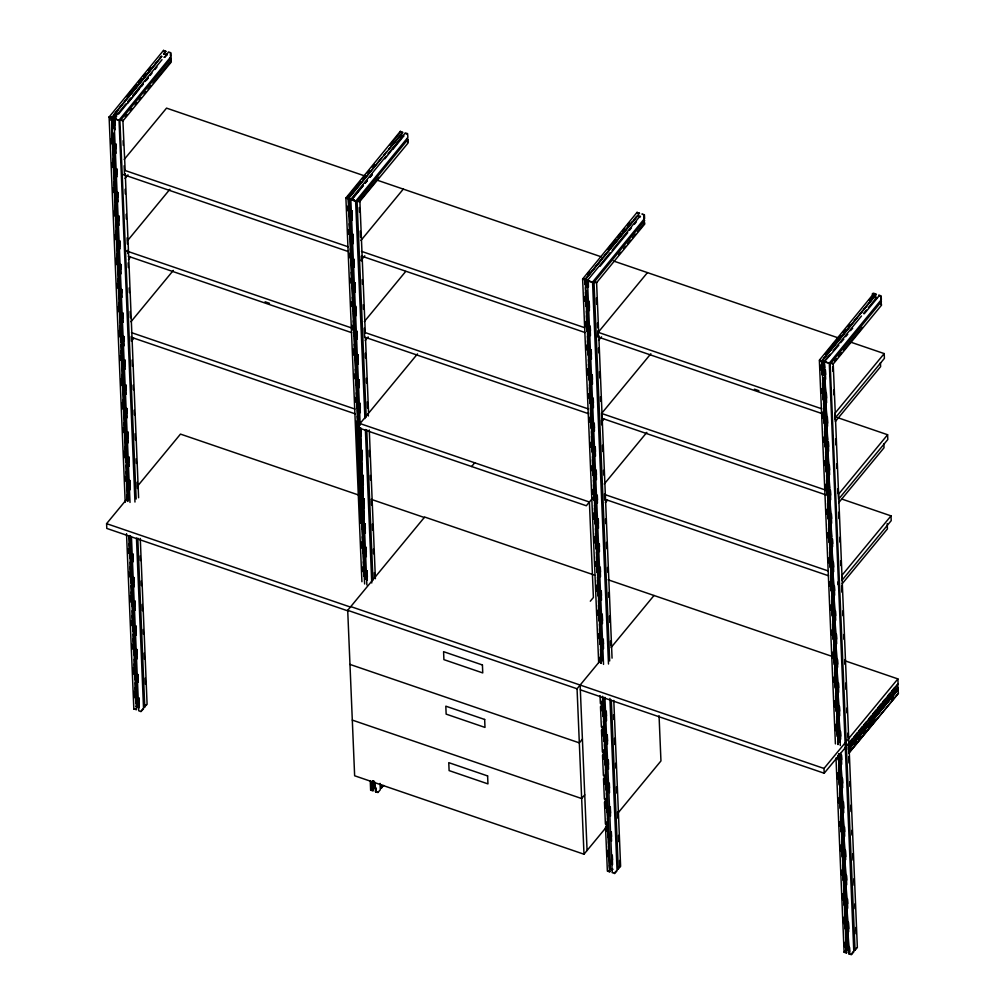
<?xml version="1.0" encoding="UTF-8"?>
<svg xmlns="http://www.w3.org/2000/svg" width="1005" height="1005" viewBox="0 0 1005 1005"><rect width="100%" height="100%" fill="white"/><g stroke="black" fill="none" stroke-linecap="round" stroke-linejoin="round"><path stroke-width="1.5" d="M163.526 50.464L166.064 51.318L163.74 53.931M153.011 83.051L170.875 61.267L170.435 58.202M400.317 131.416L402.842 132.346L348.17 198.714M400.719 132.183L402.377 132.509M637.044 212.432L639.582 213.286L637.446 213.198M642.321 214.53L642.032 213.902L644.406 214.769L644.607 218.437L592.623 282.003L589.935 281.501L596.543 282.744L644.795 224.002L643.991 219.781M849.15 752.996L848.672 748.989L897.917 689.292L898.407 693.287L848.798 753.147L898.395 693.324M829.238 362.981L833.308 363.911L881.536 305.156L880.807 300.96M129.218 535.891L136.454 709.731L133.891 708.94M140.273 538.441L147.094 704.367L143.941 707.294M372.868 781.224L372.842 790.91L370.631 790.068L370.242 780.634M602.673 696.289L609.583 871.925L607.359 871.046L605.525 827.19M617.648 868.923L619.834 866.737L619.582 860.431M617.686 869.225L620.613 866.323L613.791 700.41M838.497 755.534L846.323 953.079L844.1 952.212L835.997 757.996M854.501 950.529L857.353 947.489L833.208 363.571M877.252 297.957L876.611 297.091M136.466 538.052L143.552 708.739L140.926 711.615L138.715 710.749L131.454 536.896M380.078 783.423L380.33 789.691L377.93 792.53L375.506 791.701L378.119 791.802M376.084 788.498L375.041 788.799M609.922 698.45L617.07 870.707L614.658 873.546L612.535 872.441M848.522 950.981L840.356 754.139M879.124 295.797L878.847 295.043L881.146 295.935L881.36 299.603L829.288 363.119L853.81 951.861L851.411 954.7L848.999 953.946L849.715 953.569M134.972 502.035L119.03 119.884L123.05 120.788L171.277 62.034L170.825 57.938M874.551 294.163C881.234 296.06 867.29 289.39 874.425 297.48M370.631 789.993L372.93 787.154M844.112 952.175L846.75 949.26M848.421 950.818L849.388 950.416M359.664 201.653L408.068 142.986L407.615 138.878M880.92 299.239L880.87 296.613M383.822 785.458L380.732 788.247M616.454 870.87L614.382 872.956M163.576 50.325L109.105 117.045L125.21 502.337M114.331 114.155L151.742 68.327M154.695 64.722L156.667 62.31M158.639 59.898L161.591 56.28M163.551 53.868L165.586 51.556L164.28 51.029M114.507 114.206L161.767 56.33L159.757 58.755M115.11 129.821L114.645 118.866L116.618 116.467M118.59 114.055L143.2 83.905M145.172 81.493L148.124 77.875M150.097 75.475L152.057 73.064M155.009 69.446L156.981 67.034M164.858 57.386L168.513 51.933L170.863 52.763L171.089 56.468L119.105 120.047L116.555 119.557L119.105 119.947M127.622 103.264L139.444 88.792M141.416 86.38L143.376 83.968M146.328 80.35L148.3 77.938M400.354 131.278L345.896 197.998L361.926 581.719M351.436 199.832L363.257 185.36M365.217 182.948L367.189 180.536M370.142 176.918L372.114 174.506M384.915 158.828L405.241 132.924L407.578 133.627L407.879 137.421L355.896 200.987L350.846 199.656M351.612 199.882L363.433 185.423M365.393 183.011L367.365 180.599M370.317 176.981L372.29 174.569M392.968 149.243L403.796 135.989M598.666 662.735L582.624 279.001L637.095 212.294M585.098 284.415L584.897 279.717L586.87 277.317M588.842 274.918L591.794 271.3M593.754 268.888L632.158 221.866M634.13 219.454L636.09 217.042M639.23 213.487L585.073 279.792L585.274 284.465M599.985 266.375L627.723 232.67M629.519 230.208L631.492 227.796M634.444 224.178L636.416 221.766M873.835 293.46L819.364 360.179L835.406 743.901M852.165 323.522L821.638 360.895L822.228 374.966M854.137 321.11L875.795 294.578M875.971 294.641L822.002 361.046L819.527 360.242L821.462 360.908M829.376 363.169L824.263 361.85L838.874 345.18M840.67 342.718L843.798 339.162M845.594 336.688L847.73 334.338M850.506 330.658L852.655 328.308M864.287 313.774L879.237 295.746L880.481 296.173M126.63 96.807L136.466 84.772M138.426 82.372L141.378 78.754M143.338 76.355L145.298 73.943M148.25 70.337L150.21 67.925M117.572 110.336L111.693 117.535L109.156 117.083L111.743 117.912L127.773 501.445M119.545 107.937L121.505 105.538M124.444 101.932L126.404 99.533M128.364 97.133L157.798 61.154M114.08 116.58L117.057 112.937M125.801 103.955L113.967 118.364M127.761 101.568L130.7 97.975M132.647 95.576L162.006 59.684M163.966 57.298L166.616 55.137M170.687 58.001L169.958 57.637M120.5 120.299L171.177 58.391M346.788 198.186L360.481 181.365M362.441 178.965L365.393 175.347M367.353 172.948L369.312 170.536M372.265 166.93L374.224 164.519M389.953 145.273L400.756 132.032M381.825 157.697L348.484 198.475L351.536 199.493L349.074 198.513M383.784 155.298L386.737 151.705M388.696 149.305L400.807 135.374M351.825 198.073L386.071 156.19M388.031 153.803L402.704 135.851L403.52 136.165M364.928 418.557L355.594 200.761L357.277 201.251L407.955 139.343M587.385 274.415L589.345 272.003M608.012 249.152L615.877 239.517M617.836 237.117L620.789 233.499M622.748 231.1L624.721 228.688M627.66 225.082L629.633 222.67M600.902 260.308L585.212 279.503L582.661 279.013L585.274 279.867L601.292 663.413M603.854 256.702L605.814 254.315M607.774 251.916L610.713 248.31M612.673 245.911L637.421 216.188M587.586 280.282L610.085 252.757M612.045 250.371L639.444 216.866M594.018 282.267L644.695 220.359M825.105 354.376L840.833 335.117M842.793 332.718L845.745 329.1M847.705 326.7L849.677 324.288M869.325 300.231L874.237 294.214M823.924 358.257L825.884 355.858M827.844 353.459L857.265 317.48M860.205 313.887L862.164 311.487M864.137 309.088L867.076 305.482M869.036 303.083L873.935 297.091M823.962 361.436L830.193 354.263M833.132 350.67L861.511 315.985M863.458 313.585L866.398 309.992M868.358 307.605L876.184 298.033M881.435 301.525L830.758 363.433L830.105 363.207M897.867 688.061L897.653 683.89M897.201 689.166L897.854 689.267L848.471 749.039M125.236 116.944L127.22 114.52M130.198 110.889L132.183 108.477M135.16 104.847L137.145 102.422M139.13 99.998L141.115 97.573M144.092 93.942L146.077 91.53M148.049 89.106L151.026 85.475M359.036 201.528L378.885 177.32M618.603 254.705L620.588 252.28M623.565 248.65L625.55 246.238M627.535 243.813L630.512 240.182M632.484 237.758L635.462 234.127M637.446 231.715L644.393 223.236M834.502 361.285L836.487 358.86M838.472 356.448L841.449 352.818M843.434 350.393L862.29 327.391M124.18 159.468L166.541 108.125L364.815 175.95M125.047 178.438L127.999 174.857M127.585 240.61L169.933 189.254M128.452 259.566L130.411 257.18M130.977 321.738L173.337 270.395M131.843 340.708L133.816 338.321M347.692 610.826L106.794 528.429L106.593 523.655L126.555 499.447M137.547 486.131L180.473 434.097L359.3 495.264M360.933 240.459L403.294 189.103M360.845 260.584L364.79 255.81M364.338 321.587L405.706 271.438M365.23 340.519L368.182 336.939M360.23 428.256L364.036 519.02L360.958 522.751L356.951 427.301L417.49 353.911M142.936 708.902L141.228 710.937M608.038 825.08L583.993 854.225L354.639 775.772L347.705 610.324L424.663 517.035L594.822 575.237M471.634 466.521L474.712 462.79M823.321 414.035L598.402 337.102L598.201 332.328L647.446 272.619M598.565 340.406L601.518 336.826M825.243 494.661L601.794 418.231L601.593 413.457L650.851 353.76M601.97 421.535L603.942 419.148M594.344 496.018L586.317 505.754L356.951 427.301M604.256 484.008L646.856 432.364M605.362 502.676L607.334 500.289M590.312 601.204L593.39 597.473L589.395 502.023L360.029 423.57M583.993 854.225L577.058 688.777L602.108 658.413M611.09 647.522L654.016 595.488M884.212 353.597L834.954 413.306L835.155 418.08L884.4 358.37L884.212 353.597L850.167 341.964M835.306 421.56L880.619 366.637L880.455 362.654M582.41 739.14L579.332 742.871L349.966 664.418M584.734 794.817L581.656 798.548L352.303 720.095M887.603 434.738L838.358 494.447L838.559 499.221L887.804 439.512L887.603 434.738L837.291 417.527M838.71 502.701L884.023 447.765L883.86 443.795M618.025 812.982L660.951 760.936L659.054 715.673M891.008 515.879L841.75 575.576L841.951 580.35L891.209 520.653L891.008 515.879L842.177 499.171M842.115 583.842L887.428 528.906L887.201 523.605M580.337 689.819L824.201 773.234L824 768.461L897.88 678.903L844.677 660.7M848.396 743.6L852.341 738.826M854.313 736.426L857.265 732.846M859.237 730.459L862.19 726.879M864.162 724.492L866.134 722.105M869.086 718.525L871.059 716.125M873.031 713.738L875.983 710.158M877.955 707.771L880.908 704.191M882.88 701.804L884.84 699.417M887.804 695.837L889.777 693.437M891.737 691.051L894.701 687.47M824.201 773.234L898.081 683.676L897.88 678.903M848.723 747.645L848.785 744.039L898.03 684.33M862.466 729.542L860.494 731.929L862.529 729.567M867.39 723.575L864.438 727.155L867.591 723.525M869.363 721.188L871.335 718.801M869.426 721.201L872.516 717.557M874.425 715.145L881.385 706.804M848.547 747.029L867.88 723.625M869.652 721.288L897.792 687.332M848.27 747.657L897.653 687.872M898.181 687.822L848.622 747.77L897.804 688.048M848.936 747.67L897.339 689.091M848.245 748.964L897.628 689.191M848.785 749.202L898.043 689.493M849.011 749.454L898.256 689.744M849.388 751.187L851.361 748.8M854.313 745.22L857.265 741.64M891.749 699.844L893.709 697.457M854.665 745.032L856.637 742.632M858.609 740.245L861.561 736.665M863.534 734.278L866.486 730.698M868.458 728.311L875.355 719.944M851.599 953.971L853.031 951.66M856.524 948.004L854.451 950.089M405.706 133.64L407.264 134.18M136.278 706.628L139.205 707.319M373.069 787.581L375.908 788.234L376.134 791.438M609.796 868.596L612.648 869.25M139.205 707.646L138.263 707.847M407.578 142.283L407.565 139.469M136.152 706.201L136.994 706.138M137.057 706.163L137.635 706.477L130.55 535.853M373.772 787.091L373.295 780.872M610.349 868.169L603.49 697.621M136.077 709.367L134.833 708.94M372.968 790.269L372.466 780.923M609.985 871.624L608.226 870.845M845.105 952.074L846.449 952.451M166.34 53.956L167.006 54.76M880.92 304.477L880.694 301.324M609.671 868.169L603.214 697.52M144.356 706.967L146.253 704.593M612.573 869.689L611.781 869.815M170.448 56.18L170.398 53.152M111.756 117.899L111.706 125.575M114.796 118.515L114.658 118.577M115.5 118.766L113.691 118.301M130.009 502.437L113.98 118.703L116.04 119.407M364.627 583.968L348.547 198.852L345.971 198.035L347.893 198.689M354.187 200.02L353.031 199.869M603.528 664.406L587.498 280.671L588.289 280.872L588.428 287.091M840.281 745.559L824.251 361.838L825.03 362.026M110.01 117.296L110.073 120.374M123.062 120.525L119.055 119.708M365.292 332.957L359.891 201.477L355.268 200.698M582.661 279.026L585.224 279.377M592.573 281.676L596.593 282.468L598.679 332.58M115.964 118.64L115.073 118.515L116.052 118.904M352.755 199.593L351.913 199.467L352.554 199.769M353.333 200.51L355.896 200.887L355.268 200.786M829.376 363.069L824.314 361.838M833.296 363.647L828.748 362.629M587.523 280.684L589.985 281.501L588.063 280.81M111.806 117.497L114.683 118.439M359.803 201.729L357.277 201.251M351.838 199.58L352.73 199.756M353.031 199.982L354.225 200.209M111.794 117.598L115.964 119.042M357.064 201.151L366.222 417.15M639.858 215.924L640.474 216.578M353.283 200.422L350.82 199.694M585.639 279.654C594.169 282.518 581.305 278.058 586.367 279.855M849.501 953.594L849.338 947.351M112.409 117.66L113.728 118.05M114.394 118.113L115.889 118.603M114.645 118.866L115.085 125.185M585.576 279.478L587.536 280.119M822.618 360.77L825.997 362.127L822.191 360.644L824.226 361.499M348.748 198.588L350.041 239.454M112.397 117.748L113.138 117.987M114.08 118.175L114.834 118.414M350.217 199.028L349.187 198.689L350.808 199.103L360.192 425.19M821.952 360.657L838.044 744.579M643.866 218.135L643.74 215.007M380.87 787.882L382.88 785.445M353.119 199.832L354.313 200.309L353.094 200.02M821.575 360.933L822.417 375.028M824.188 361.385L839.74 742.331M119.859 119.922L136.178 499.008M830.117 363.044L855.054 950.366M166.692 54.923L164.041 53.755M403.482 135.876L400.819 134.657M640.21 216.892L637.547 215.673M876.963 298.058L874.3 296.839M113.867 118.05L116.14 118.829M376.661 179.996L601.58 256.928M613.414 260.973L838.333 337.919M111.103 117.736L109.143 117.057L112.284 117.56L112.673 125.424M584.621 279.704L582.712 279.051M124.683 170.36L348.119 246.79M361.436 251.338L584.885 327.768M598.201 332.328L821.638 408.759M754.428 389.186L758.876 390.706M123.401 174.631L348.32 251.564M361.637 256.112L585.086 332.542M126.605 250.986L351.524 327.919M364.84 332.479L588.277 408.909M601.593 413.457L825.042 489.887M265.081 301.776L269.516 303.296M128.288 256.275L351.725 332.693M365.041 337.253L588.478 413.683M131.479 332.63L354.928 409.06M604.997 494.598L828.434 571.028M131.68 337.404L355.129 413.834M605.198 499.372L828.635 575.802M608.138 579.797L832.844 656.654M371.121 499.309L424.336 517.5M350.783 606.593L824 768.461M106.593 523.655L350.456 607.07M347.705 610.324L577.058 688.777M612.02 868.797L612.711 869.024M122.899 120.424L125.16 170.611M592.548 281.852L608.49 664.004M875.732 298.045L875.066 297.694M407.414 138.929L406.749 138.59M846.738 952.79L845.733 933.771M373.257 790.608L372.679 780.898M837.894 581.983L838.007 584.634M580.136 685.046L587.071 850.494M368.245 413.62L368.345 416.007M832.668 366.586L832.856 371.285M833.635 390.091L833.823 394.789M834.728 416.723L834.853 419.864M835.632 438.657L835.884 444.926M836.663 463.732L836.851 468.431M837.693 488.794L837.881 493.493M838.66 512.299L838.924 518.567M839.69 537.374L839.891 542.072M840.657 560.865L840.846 565.564M841.688 585.94L841.951 592.209M842.718 611.002L842.919 615.701M843.685 634.507L843.886 639.205M844.715 659.569L844.916 664.28M845.682 683.073L845.946 689.342M846.713 708.148L846.913 712.847M847.743 733.21L847.944 737.909M848.71 756.715L848.974 762.983M849.74 781.777L849.941 786.488M850.707 805.281L850.971 811.55M851.75 830.356L851.938 835.055M852.705 853.848L852.969 860.117M853.748 878.923L853.999 885.191M854.778 903.985L854.966 908.696M855.745 927.489L855.996 933.758M825.419 369.878L825.608 374.576M826.399 393.357L826.587 398.055M827.379 416.836L827.63 423.092M828.422 441.873L828.61 446.572M829.401 465.353L829.59 470.051M830.444 490.39L830.645 495.088M831.424 513.869L831.625 518.567M832.467 538.919L832.668 543.605M833.447 562.385L833.648 567.084M834.426 585.865L834.627 590.563M835.469 610.914L835.67 615.6M836.449 634.394L836.65 639.08M837.504 659.431L837.693 664.129M838.484 682.91L838.673 687.608M839.464 706.389L839.652 711.075M840.507 731.426L840.708 736.125M841.487 754.906L841.688 759.604M842.466 778.385L842.667 783.071M843.446 801.852L843.71 808.12M844.489 826.901L844.69 831.6M845.469 850.381L845.733 856.637M846.512 875.418L846.713 880.116M847.491 898.897L847.692 903.596M848.471 922.376L848.735 928.633M849.527 947.413L849.715 952.112M825.231 369.815L825.633 379.212M826.223 393.294L826.613 402.691M827.266 418.344L827.592 426.17M828.246 441.811L828.635 451.207M829.226 465.29L829.615 474.687M830.268 490.34L830.658 499.724M831.248 513.806L831.638 523.203M832.291 538.856L832.617 546.682M833.271 562.335L833.66 571.719M834.251 585.802L834.64 595.199M835.293 610.852L835.695 620.236M836.273 634.331L836.675 643.715M837.328 659.368L837.655 667.194M838.308 682.847L838.698 692.231M839.288 706.327L839.678 715.711M840.331 731.364L840.657 739.19M841.311 754.843L841.7 764.227M842.291 778.322L842.68 787.706M843.27 801.802L843.723 812.756M844.313 826.839L844.702 836.235M845.293 850.318L845.682 859.702M846.336 875.355L846.725 884.752M847.316 898.834L847.705 908.231M848.295 922.314L848.685 931.698M824.339 361.323L824.603 367.591M824.992 376.976L825.633 392.628M826.022 402.025L826.613 416.12M827.002 425.504L827.592 439.6M827.982 448.996L828.623 464.649M829.012 474.046L829.602 488.129M829.992 497.525L830.645 513.178M831.034 522.575L831.612 536.657M832.065 547.625L832.655 561.707M833.045 571.104L833.622 585.186M834.087 596.153L834.665 610.236M835.055 619.633L835.645 633.728M836.034 643.112L836.675 658.765M837.065 668.162L837.655 682.257M838.044 691.641L838.698 707.306M839.087 716.691L839.665 730.786M841.034 763.662L841.688 779.315M842.077 788.711L842.718 804.364M843.044 812.191L843.698 827.844M844.087 837.24L844.665 851.323M845.054 860.72L845.708 876.373M846.034 884.199L846.687 899.852M847.077 909.249L847.717 924.902M848.044 932.728L848.697 948.393M840.607 753.398L848.974 953.871M824.087 368.948L824.213 372.076M824.477 378.345L839.552 741.514M840.067 754.039L848.182 949.712L839.778 753.938M823.472 361.021L823.61 364.149M823.798 368.848L823.937 371.976M824.188 378.244L839.263 741.414M823.685 368.571L823.824 371.712M831.009 545.489L831.135 548.617M823.183 360.921L823.648 371.888M823.899 378.144L838.974 741.313M839.489 753.838L847.604 949.511M822.894 360.82L823.484 374.915M823.61 378.043L838.685 741.213M839.2 753.737L847.316 949.411M822.68 362.29L823.196 374.815M823.321 377.943L838.396 741.112M838.911 753.637L847.027 949.31M822.605 379.714L823.459 400.065M823.585 403.193L824.439 423.545M824.628 428.243L825.419 447.024M825.608 451.71L826.462 472.061M826.587 475.189L827.442 495.54M827.643 500.239L828.422 519.02M828.623 523.718L829.401 542.499M829.602 547.185L830.444 567.536M830.645 572.234L831.424 591.015M831.625 595.714L832.467 616.052M832.668 620.751L833.447 639.532M833.648 644.23L834.502 664.569M834.627 667.709L835.482 688.048M835.67 692.747L836.462 711.527M836.65 716.226L837.504 736.565M837.693 741.263L837.831 744.391M838.283 755.345L838.484 760.044M838.673 764.742L839.527 785.093M839.652 788.222L840.507 808.56M840.708 813.259L841.487 832.04M841.688 836.738L842.529 857.089M842.667 860.217L843.509 880.568M843.71 885.254L844.552 905.606M844.69 908.734L845.532 929.085M822.555 382.792L823.283 400.003M823.61 407.829L824.263 423.482M824.59 431.308L825.243 446.961M825.633 456.345L826.286 471.998M826.613 479.825L827.266 495.478M827.592 503.304L828.246 518.957M828.635 528.341L829.226 542.436M829.615 551.82L830.268 567.473M830.658 576.87L831.248 590.953M831.638 600.337L832.291 615.99M832.617 623.816L833.271 639.469M833.673 648.866L834.326 664.519M834.653 672.345L835.306 687.985M835.632 695.812L836.286 711.465M836.675 720.861L837.328 736.514M838.107 755.295L838.308 759.981M838.698 769.378L839.351 785.031M839.678 792.857L840.331 808.51M840.657 816.336L841.311 831.977M841.7 841.373L842.353 857.026M842.68 864.853L843.333 880.506M843.723 889.89L844.376 905.543M844.702 913.369L845.356 929.022M845.682 936.848L846.336 952.501M820.394 365.066L820.595 369.777M821.387 388.596L821.575 393.307M822.366 412.138L822.63 418.407M823.409 437.238L823.61 441.949M824.389 460.767L824.59 465.478M825.369 484.31L825.633 490.578M826.424 509.409L826.613 514.12M827.404 532.939L827.605 537.65M828.447 558.039L828.648 562.75M829.439 581.581L829.628 586.279M830.419 605.111L830.607 609.821M831.462 630.21L831.663 634.921M832.379 652.182L832.643 658.451M833.421 677.282L833.622 681.993M834.414 700.812L834.665 707.093M835.394 724.354L835.658 730.622M837.416 772.983L837.68 779.264M838.472 798.083L838.66 802.794M839.451 821.625L839.652 826.324M840.431 845.155L840.695 851.436M841.474 870.255L841.675 874.966M842.466 893.784L842.718 900.065M843.446 917.326L843.71 923.595M844.489 942.426L844.69 947.137M598.804 335.708L612.058 658.149M596.442 297.957L596.694 304.226M597.473 323.032L597.661 327.731M597.787 330.859L598.05 337.127M598.503 348.094L598.691 352.805M599.47 371.599L599.721 377.867M600.5 396.673L600.689 401.372M601.467 420.165L601.656 424.876M602.498 445.24L602.749 451.509M603.528 470.302L603.716 475.001M604.495 493.807L604.759 500.075M605.525 518.882L605.714 523.58M606.492 542.373L606.756 548.642M607.523 567.448L607.724 572.147M608.553 592.51L608.754 597.209M609.52 616.015L609.784 622.283M610.55 641.09L610.751 645.788M613.578 714.718L613.779 719.417M614.545 738.223L614.809 744.491M615.575 763.285L615.776 767.996M616.542 786.789L616.806 793.058M617.573 811.864L617.836 818.133M618.54 835.356L618.804 841.625M594.018 282.116L609.696 660.976M611.316 700.121L618.301 869.199M589.194 301.236L589.458 307.505M590.236 326.286L590.438 330.972M591.216 349.753L591.417 354.451M592.259 374.802L592.46 379.501M593.239 398.282L593.44 402.967M594.294 423.319L594.483 428.017M595.274 446.798L595.463 451.496M596.254 470.277L596.442 474.963M597.297 495.314L597.485 500.013M598.277 518.794L598.465 523.492M599.319 543.831L599.445 546.971M600.299 567.31L600.5 572.008M601.279 590.789L601.48 595.488M602.259 614.269L602.523 620.525M603.302 639.306L603.503 644.004M606.304 711.301L606.505 716M607.284 734.781L607.548 741.037M608.339 759.818L608.528 764.516M609.319 783.297L609.507 787.995M610.299 806.776L610.55 813.032M611.341 831.813L611.53 836.512M612.321 855.293L612.51 859.991M589.081 302.744L589.407 310.57M590.061 326.223L590.45 335.607M591.041 349.702L591.43 359.087M592.083 374.739L592.473 384.136M593.063 398.219L593.452 407.603M594.106 423.256L594.432 431.082M595.086 446.735L595.488 456.132M596.066 470.214L596.468 479.599M597.121 495.251L597.447 503.078M598.101 518.731L598.49 528.128M599.143 543.768L599.47 551.594M600.123 567.247L600.513 576.644M601.103 590.726L601.493 600.123M602.083 614.206L602.472 623.59M603.126 639.243L603.515 648.64M606.128 711.239L606.53 720.635M607.108 734.718L607.51 744.115M608.163 759.767L608.553 769.152M609.143 783.234L609.533 792.631M610.186 808.284L610.512 816.11M611.166 831.763L611.555 841.147M612.145 855.23L612.535 864.627M604.909 697.294L612.233 872.717M586.154 279.666L586.48 287.493M586.606 290.621L601.932 660.059M585.865 279.566L586.066 284.264M586.518 295.219L601.719 661.516M585.413 287.606L586.191 306.387M586.392 311.073L587.234 331.424M587.435 336.122L588.214 354.903M588.415 359.602L589.257 379.94M589.458 384.639L590.236 403.42M590.438 408.118L591.216 426.899M591.417 431.597L592.272 451.936M592.46 456.634L593.252 475.415M593.44 480.114L594.294 500.465M594.483 505.151L595.274 523.932M595.463 528.63L596.317 548.981M596.442 552.109L597.297 572.461M597.498 577.146L598.277 595.927M598.477 600.626L599.319 620.977M599.457 624.105L600.299 644.456M600.5 649.142L601.091 663.237M602.523 697.671L603.302 716.452M603.503 721.138L604.357 741.489M604.482 744.617L605.337 764.968M605.525 769.667L606.379 790.005M606.505 793.133L607.296 811.927M607.548 818.183L608.339 836.964M608.528 841.662L609.319 860.443M609.507 865.142L609.771 871.398M585.425 292.241L586.016 306.324M586.405 315.708L587.058 331.361M587.448 340.758L588.038 354.84M588.428 364.237L589.081 379.877M589.407 387.704L590.061 403.357M590.45 412.754L591.103 428.406M591.43 436.233L592.083 451.886M592.41 459.7L593.063 475.352M593.465 484.749L594.118 500.402M594.445 508.229L595.098 523.881M595.488 533.266L596.141 548.918M596.468 556.745L597.121 572.398M597.447 580.224L598.101 595.877M598.49 605.261L599.143 620.914M599.47 628.741L600.123 644.393M600.513 653.778L600.902 663.174M602.472 700.736L603.126 716.389M603.515 725.773L604.168 741.426M604.495 749.253L605.148 764.906M605.475 772.732L606.203 789.943M606.53 797.769L607.108 811.864M607.51 821.248L608.163 836.901M608.553 846.298L609.143 860.381M584.181 296.462L584.37 301.161M585.224 321.562L585.425 326.261M586.204 345.092L586.405 349.803M587.196 368.621L587.448 374.903M588.239 393.734L588.44 398.432M589.219 417.263L589.42 421.974M590.262 442.363L590.463 447.074M591.254 465.905L591.443 470.604M592.234 489.435L592.422 494.133M593.214 512.965L593.478 519.246M594.194 536.494L594.457 542.775M595.249 561.607L595.437 566.305M596.229 585.136L596.493 591.417M597.272 610.236L597.473 614.947M598.251 633.778L598.452 638.477M599.231 657.308L599.432 662.019M601.065 701.239L601.467 710.648M602.121 726.339L602.51 735.748M603.101 749.868L603.49 759.29M604.143 774.968L604.545 784.39M605.123 798.51L605.525 807.92M606.116 822.04L606.505 831.449M607.284 850.28L607.548 856.562M600.035 695.623L600.362 703.462M600.488 706.59L601.342 726.954M601.467 730.082L602.384 752.016M602.523 755.144L603.377 775.508M603.503 778.636L604.357 799M604.482 802.128L605.399 824.062M365.481 337.655L368.571 412.779M369.275 430.002L375.393 578.704M359.313 207.545L359.514 212.243M360.28 231.049L360.544 237.318M361.323 256.112L361.511 260.81M362.277 279.616L362.478 284.315M363.32 304.691L363.509 309.389M364.287 328.183L364.664 337.592M365.318 353.257L365.506 357.956M366.348 378.32L366.536 383.018M367.315 401.824L367.566 408.093M369.312 450.391L369.564 456.659M370.343 475.466L370.531 480.164M371.373 500.528L371.561 505.226M372.34 524.032L372.591 530.301M373.37 549.094L373.559 553.805M374.337 572.599L374.526 577.297M366.75 429.675L372.956 579.96M381.448 785.056L381.573 788.184M365.38 429.524L371.75 582.988M352.064 210.836L352.265 215.522M353.044 234.303L353.245 239.002M354.099 259.353L354.288 264.051M355.079 282.832L355.268 287.518M356.059 306.299L356.247 310.997M357.102 331.349L357.29 336.047M358.082 354.828L358.27 359.514M359.124 379.865L359.325 384.563M360.104 403.344L360.305 408.043M361.147 428.381L361.285 431.522M362.064 450.303L362.328 456.559M363.107 475.34L363.308 480.038M364.086 498.819L364.287 503.518M365.129 523.856L365.33 528.555M366.109 547.336L366.31 552.034M367.089 570.815L367.353 577.071M376.172 788.36L376.31 791.5M351.888 210.774L352.278 220.158M352.868 234.253L353.257 243.637M353.911 259.29L354.237 267.116M354.891 282.769L355.293 292.154M355.946 307.806L356.273 315.633M356.926 331.286L357.252 339.112M357.906 354.765L358.295 364.149M358.948 379.802L359.275 387.629M359.928 403.281L360.318 412.678M360.971 428.331L361.298 436.145M361.888 450.24L362.277 459.624M362.931 475.277L363.32 484.674M363.911 498.756L364.3 508.141M364.953 523.793L365.343 533.19M365.933 547.273L366.323 556.67M366.913 570.752L367.302 580.149M360.318 428.331L366.863 584.948M375.116 782.305L375.506 791.701M356.298 353.559L356.436 356.687M358.308 402.088L358.433 405.229M364.652 555.514L364.79 558.642M349.715 198.751L350.23 211.264M350.431 215.962L365.493 579.131M373.873 781.073L374.136 787.33M349.489 200.209L365.204 579.043M373.584 780.973L373.847 787.242M349.325 203.249L364.916 578.943M350.255 240.647L352.077 287.97M352.265 289.189L353.057 311.45M353.245 312.681L354.099 336.487M354.288 337.73L355.079 359.966M355.255 361.222L356.122 385.016M356.298 386.272L357.102 408.482M357.277 409.764L358.082 431.962M358.308 434.826L359.124 457.011M359.288 458.305L360.104 480.478M360.267 481.797L361.147 505.528M361.298 506.859L362.127 529.007M362.277 530.339L363.107 552.474M363.32 555.401L364.086 575.953M348.233 200.259L348.886 215.912M349.212 223.738L349.866 239.391M350.255 248.788L350.908 264.441M351.235 272.255L351.888 287.907M352.29 297.304L352.868 311.387M353.27 320.783L353.923 336.436M354.25 344.25L354.903 359.903M355.293 369.3L355.946 384.953M356.273 392.779L356.926 408.432M357.252 416.258L357.906 431.899M358.295 441.296L358.948 456.948M359.275 464.775L359.928 480.428M360.318 489.812L360.971 505.465M361.298 513.291L361.951 528.944M362.277 536.77L362.993 553.981M363.32 561.808L363.911 575.89M347.052 206.025L347.253 210.736M348.032 229.555L348.233 234.266M349.011 253.097L349.212 257.795M350.067 278.197L350.255 282.908M351.047 301.726L351.248 306.437M352.026 325.268L352.227 329.967M353.006 348.798L353.27 355.079M354.061 373.898L354.25 378.609M355.041 397.44L355.242 402.138M356.021 420.969L356.285 427.238M357.064 446.069L357.265 450.78M358.056 469.599L358.308 475.88M359.099 494.711L359.3 499.41M360.079 518.241L360.28 522.952M361.059 541.77L361.323 548.052M362.114 566.87L362.303 571.581M371.084 781.815L371.348 788.096M125.286 173.739L138.602 497.751M123.113 140.7L123.301 145.398M124.143 165.762L124.532 175.159M125.11 189.267L125.298 193.965M126.14 214.329L126.329 219.027M127.107 237.833L127.371 244.102M127.622 250.371L127.748 253.499M128.138 262.908L128.339 267.606M129.168 287.97L129.369 292.669M130.135 311.475L130.399 317.743M131.165 336.537L131.366 341.235M132.132 360.041L132.396 366.31M133.163 385.116L133.364 389.814M134.193 410.178L134.394 414.877M135.16 433.683L135.424 439.951M136.19 458.745L136.391 463.443M137.157 482.249L137.421 488.518M140.197 555.891L140.386 560.589M141.228 580.953L141.416 585.651M142.195 604.457L142.446 610.726M143.225 629.519L143.413 634.23M144.192 653.024L144.444 659.293M145.222 678.099L145.474 684.367M137.798 538.152L144.783 707.231M115.864 143.966L116.065 148.665M116.919 169.003L117.108 173.702M117.899 192.483L118.088 197.181M118.879 215.962L119.067 220.66M119.922 240.999L120.11 245.697M120.901 264.478L121.09 269.177M121.944 289.528L122.07 292.656M122.924 313.007L123.125 317.693M123.904 336.474L124.105 341.172M124.884 359.953L125.148 366.209M125.927 385.003L126.128 389.689M126.906 408.47L127.107 413.168M127.886 431.949L128.15 438.218M128.942 456.999L129.13 461.684M129.921 480.465L130.173 486.734M132.987 554.031L133.188 558.73M133.966 577.511L134.168 582.209M134.946 600.99L135.147 605.676M135.989 626.027L136.19 630.725M136.969 649.506L137.17 654.205M138.012 674.543L138.213 679.242M138.992 698.023L139.192 702.721M115.688 143.903L116.09 153.3M116.743 168.953L117.07 176.78M117.723 192.42L118.113 201.817M118.703 215.899L119.093 225.296M119.746 240.949L120.072 248.775M120.726 264.416L121.115 273.812M121.768 289.465L122.095 297.292M122.748 312.944L123.138 322.329M123.728 336.411L124.118 345.808M124.708 359.891L125.097 369.287M125.751 384.94L126.14 394.324M126.731 408.419L127.12 417.804M127.71 431.886L128.175 442.841M128.753 456.936L129.155 466.32M129.733 480.415L130.135 489.799M132.811 553.969L133.137 561.795M133.791 577.448L134.18 586.845M134.77 600.927L135.16 610.311M135.813 625.964L136.203 635.361M136.793 649.444L137.183 658.84M137.836 674.481L138.162 682.307M138.816 697.96L139.205 707.357M113.867 133.552L128.992 498.279M112.924 117.799L113.05 120.927M113.578 133.451L128.766 499.749M130.261 535.753L137.346 706.377M112.648 117.686L113.1 128.64M113.289 133.351L128.477 499.648M129.972 535.652L137.057 706.289M113.063 134.821L128.2 499.548M129.683 535.552L136.768 706.188M111.555 117.811L112.862 149.117M113.075 150.298L113.841 172.584M114.055 173.79L114.897 197.633M115.085 198.839L115.877 221.113M116.065 222.331L116.919 246.15M117.108 247.381L117.899 269.629M118.075 270.873L118.942 294.666M119.118 295.922L119.922 318.145M120.097 319.414L120.901 341.625M121.14 344.476L121.944 366.662M122.108 367.956L122.924 390.141M123.087 391.448L123.967 415.178M124.13 416.51L124.947 438.657M125.097 439.989L125.927 462.137M126.14 465.051L126.982 487.174M127.12 488.543L127.56 501.269M129.13 537.085L129.921 557.612M130.173 562.134L130.964 582.649M131.14 585.626L131.944 606.128M132.183 610.688L132.987 631.178M133.163 634.168L133.966 654.644M134.193 659.23L134.946 678.124M135.173 682.722L135.989 703.173M112.032 133.401L112.686 149.054M113.075 158.438L113.728 174.091M114.055 181.918L114.708 197.57M115.035 205.397L115.688 221.05M116.09 230.434L116.743 246.087M117.07 253.913L117.723 269.566M118.113 278.95L118.766 294.603M119.093 302.43L119.746 318.082M120.072 325.909L120.726 341.562M121.115 350.946L121.768 366.599M122.095 374.425L122.748 390.078M123.138 399.475L123.791 415.128M124.118 422.954L124.771 438.595M125.097 446.421L125.751 462.074M126.153 471.471L126.806 487.124M127.133 494.95L127.384 501.206M129.155 543.466L129.746 557.549M130.135 566.946L130.788 582.586M131.178 591.983L131.768 606.065M132.157 615.462L132.811 631.115M133.137 638.941L133.791 654.582M134.18 663.978L134.833 679.631M135.16 687.458L135.813 703.111M110.852 139.192L111.053 143.903M111.844 162.735L112.032 167.433M112.887 187.835L113.088 192.533M113.867 211.364L114.068 216.075M114.846 234.894L115.047 239.605M115.826 258.436L116.09 264.704M116.882 283.536L117.07 288.247M117.861 307.065L118.062 311.776M118.841 330.607L119.105 336.876M119.897 355.707L120.085 360.418M120.876 379.237L121.14 385.518M121.856 402.779L122.12 409.048M122.899 427.879L123.1 432.577M123.879 451.408L124.143 457.69M124.934 476.508L125.123 481.219M127.949 548.68L128.138 553.391M128.929 572.209L129.117 576.92M129.909 595.751L130.173 602.02M130.952 620.851L131.153 625.562M131.931 644.381L132.132 649.092M132.924 667.923L133.175 674.192M133.904 691.453L134.168 697.721M126.517 533.655L133.841 709.078M482.425 664.971L443.582 651.68L443.909 659.632L482.752 672.923L482.425 664.971M484.661 719.467L445.818 706.176L446.145 714.128L484.988 727.419L484.661 719.467M487.613 775.935L448.77 762.644L449.109 770.596L487.953 783.887L487.613 775.935"/></g></svg>
